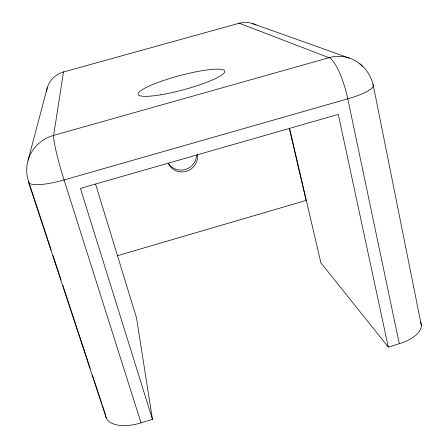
<?xml version="1.0" encoding="UTF-8"?>
<svg xmlns="http://www.w3.org/2000/svg" width="448" height="448" viewBox="0 0 448 448"><rect width="100%" height="100%" fill="white"/><g stroke="black" fill="none" stroke-linecap="round" stroke-linejoin="round"><path stroke-width="0.67" d="M28.106 160.138L47.253 87.83M105.582 415.425A34.726 17.231 -20.1 0 0 141.036 422.873L152.482 419.362L136.483 317.761L95.575 184.139M289.615 128.565L320.858 262.774L388.287 347.077L399.297 343.7A34.25 16.475 -9.1 0 0 420.56 322.022M117.163 255.791L306.09 200.441L289.324 128.458M252.336 23.514L349.418 58.111M359.856 63.694C366.559 69.154 371.241 76.619 373.223 85.047L421.31 325.158M28.392 181.793L106.277 417.99M28.661 181.653L51.223 250.096M52.976 255.41L61.079 280M62.826 285.314L90.205 368.379M92.394 375.021L101.814 403.598M102.25 404.925L105.538 414.893M141.036 422.873L64.064 179.945A37.475 3.248 73.6 0 1 53.642 135.391L63.482 71.999L239.254 23.229A23.806 22.954 -65.9 0 1 256.071 25.138M152.482 419.362L80.416 188.378L338.302 114.397L388.287 347.077M399.297 343.7L347.777 98.846A36.68 9.145 74.7 0 0 329.006 57.697L239.254 23.229A23.71 3.73 75.2 0 0 238.291 23.666M372.837 84.347A37.24 7.98 -12.8 0 1 347.777 98.846L64.064 179.945A37.834 8.378 -17 0 1 28.442 180.986A37.862 36.299 4.1 0 1 53.642 135.391L329.006 57.697A37.139 34.709 -55.5 0 1 362.477 66.41M63.879 72.061A24.041 1.305 73.5 0 0 63.482 71.999A24.153 23.565 21.7 0 0 46.435 91.941M196.554 155.238A15.305 14.829 -27.5 0 1 185.27 169.495A15.305 14.829 -27.5 0 1 168.398 163.313M197.372 154.017A15.439 14.952 -27.5 0 1 186.872 171.108A15.439 14.952 -27.5 0 1 168.42 163.755M160.793 94.78A44.862 7.33 -15 0 0 224.773 71.271A44.862 7.33 -15 0 0 158.67 82.208A44.862 7.33 -15 0 0 160.793 94.78"/></g></svg>
